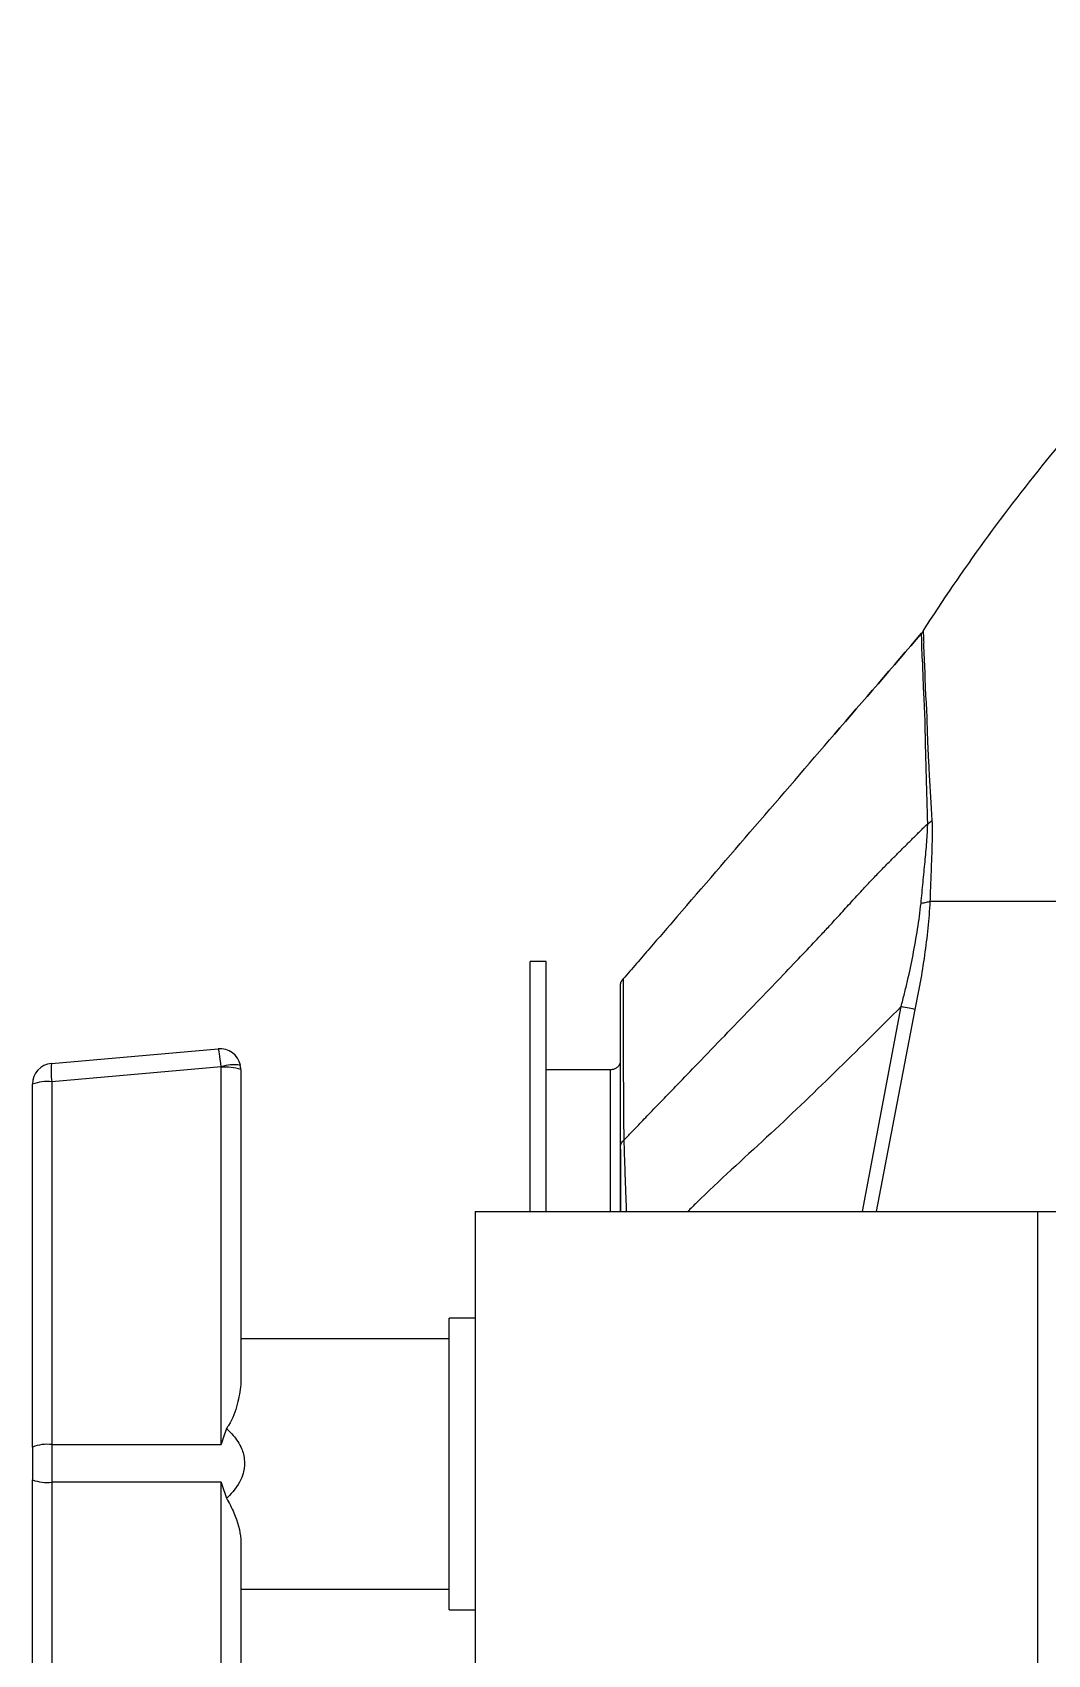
# Model space of a CAD drawing. Extents: x 9.3 to 87.2, y 1.1 to 68.8.
# Drawn here: x 32.254 to 35.299, y 58.873 to 63.738 of the extents above; entities that cross this region are included whole.
import ezdxf

# ---------------------------------------------------------------- set-up
doc = ezdxf.new("R2010")
doc.units = 0
doc.header["$MEASUREMENT"] = 0
doc.layers.add('OBJECT', color=7, linetype='CONTINUOUS')

msp = doc.modelspace()

# ---------------------------------------------------------------- linework, layer by layer
at = {"layer": 'OBJECT'}
for p, q in [((34.9559, 61.1318), (34.9458, 61.1318)), ((33.7945, 60.9518), (33.7465, 60.9518)), ((33.7465, 60.2018), (33.7465, 60.9518)), ((33.7945, 60.2018), (33.7945, 60.9518)), ((34.7435, 60.2018), (34.8594, 60.8163)), ((34.9006, 60.8076), (34.7843, 60.2018)), ((32.3106, 60.6456), (32.8106, 60.6895)), ((32.8195, 60.6354), (32.3117, 60.5908)), ((32.8197, 59.503), (32.8197, 60.6338)), ((32.8785, 60.6273), (32.8785, 59.6825)), ((33.9878, 60.6268), (33.7945, 60.6268)), ((32.2535, 59.4954), (32.2535, 60.5834)), ((32.3117, 60.5908), (32.3117, 59.5028)), ((33.5815, 60.2018), (33.5815, 58.7018)), ((33.5815, 60.2018), (35.2685, 60.2018)), ((35.2685, 60.2018), (35.2685, 58.7018)), ((35.2685, 60.2018), (37.4855, 60.2018)), ((33.5815, 59.882), (33.5035, 59.882)), ((33.5035, 59.007), (33.5035, 59.882)), ((33.5035, 59.8195), (32.8785, 59.8195)), ((32.3117, 59.5028), (32.8197, 59.503)), ((32.2535, 59.4954), (32.2535, 59.3966)), ((32.2535, 58.3073), (32.2535, 59.3966)), ((32.8197, 59.3901), (32.3117, 59.3899)), ((32.3117, 59.3899), (32.3117, 58.3006)), ((32.8197, 58.2579), (32.8197, 59.3901)), ((32.8785, 59.2098), (32.8785, 58.2638)), ((32.8785, 59.0695), (33.5035, 59.0695)), ((33.5035, 59.007), (33.5815, 59.007))]:
    msp.add_line(p, q, dxfattribs=at)
for centre, radius, start, end in [((34.0478, 60.8848), 0.03, 169.9539, 180.0003), ((32.316, 60.5834), 0.0625, 94.9996, 179.9995), ((32.5286, 60.6225), 0.2192, 173.9452, 188.3258), ((32.8578, 60.524), 0.1178, 80.484, 108.933), ((32.8349, 60.5023), 0.1324, 70.7767, 96.6027), ((32.2981, 60.4656), 0.1259, 83.7919, 110.7027), ((32.2981, 59.3776), 0.1259, 83.7918, 110.7027), ((32.298, 59.5265), 0.1373, 251.0981, 275.7115)]:
    msp.add_arc(centre, radius, start, end, dxfattribs=at)
for centre, major_axis, ratio, start_param, end_param in [((32.816, 60.6273), (0.0427, 0.0457), 0.999311, 5.671058, 7.122997), ((32.816, 60.6273), (-0.0054, 0.0623), 0.06761, 4.836701, 6.28864), ((32.8122, 60.6338), (0.00723, 0.00201), 0.999262, 6.011837, 6.217961), ((32.816, 60.6273), (0.0607, 0.0147), 0.9999, 6.045196, 6.25132), ((32.316, 59.4436), (0, 0.5), 0.008776, 1.452198, 1.678535)]:
    msp.add_ellipse(centre, major_axis=major_axis, ratio=ratio, start_param=start_param, end_param=end_param, dxfattribs=at)
for points, knots in [([(34.9256, 61.9426), (35.0432, 62.1259), (35.1708, 62.3016), (35.3771, 62.5535), (35.4484, 62.6355), (35.596, 62.7956), (35.672, 62.8735), (35.8284, 63.0244), (35.9088, 63.0976), (36.0738, 63.2393), (36.1586, 63.3078), (36.4182, 63.5055), (36.5985, 63.6269), (36.786, 63.7378)], [0, 0, 0, 0, 0.25, 0.25, 0.375, 0.375, 0.5, 0.5, 0.625, 0.625, 0.75, 0.75, 1, 1, 1, 1]), ([(34.9389, 61.3648), (34.9381, 61.415), (34.9367, 61.4607), (34.9347, 61.5239), (34.9341, 61.544), (34.933, 61.5827), (34.9325, 61.6012), (34.9318, 61.6363), (34.9315, 61.6531), (34.9309, 61.6847), (34.9303, 61.6994), (34.9289, 61.727), (34.9282, 61.7399), (34.9269, 61.7644), (34.9264, 61.7759), (34.9257, 61.7978), (34.9254, 61.808), (34.9248, 61.8271), (34.9244, 61.8358), (34.923, 61.8601), (34.9221, 61.8737), (34.9218, 61.8889), (34.9217, 61.8919), (34.9218, 61.8976), (34.9218, 61.9005), (34.9218, 61.9083), (34.9216, 61.9127), (34.9208, 61.9246), (34.9202, 61.9305), (34.9206, 61.9358)], [0, 0, 0, 0, 0.125, 0.125, 0.1875, 0.1875, 0.25, 0.25, 0.3125, 0.3125, 0.375, 0.375, 0.4375, 0.4375, 0.5, 0.5, 0.5625, 0.5625, 0.625, 0.625, 0.75, 0.75, 0.78125, 0.78125, 0.8125, 0.8125, 0.875, 0.875, 1, 1, 1, 1]), ([(34.9256, 61.9426), (34.9253, 61.9373), (34.9259, 61.9314), (34.9267, 61.9194), (34.9269, 61.9149), (34.9269, 61.907), (34.9268, 61.9042), (34.9268, 61.8984), (34.9268, 61.8954), (34.9271, 61.88), (34.9279, 61.8662), (34.9292, 61.8416), (34.9296, 61.8328), (34.9302, 61.8136), (34.9304, 61.8032), (34.9312, 61.7812), (34.9317, 61.7696), (34.933, 61.745), (34.9339, 61.732), (34.9354, 61.7045), (34.9361, 61.6898), (34.937, 61.6582), (34.9374, 61.6416), (34.9387, 61.6067), (34.9395, 61.5885), (34.9414, 61.5503), (34.9424, 61.5304), (34.946, 61.4681), (34.9489, 61.4231), (34.9516, 61.3739)], [0, 0, 0, 0, 0.125, 0.125, 0.1875, 0.1875, 0.21875, 0.21875, 0.25, 0.25, 0.375, 0.375, 0.4375, 0.4375, 0.5, 0.5, 0.5625, 0.5625, 0.625, 0.625, 0.6875, 0.6875, 0.75, 0.75, 0.8125, 0.8125, 0.875, 0.875, 1, 1, 1, 1]), ([(34.1868, 61.0853), (34.2647, 61.1756), (34.3426, 61.2658), (34.4204, 61.356), (34.5002, 61.4484), (34.5799, 61.5408), (34.6596, 61.6332)], [0.00657067, 0.00657067, 0.00657067, 0.00657067, 0.01565711, 0.01565711, 0.01565711, 0.02496035, 0.02496035, 0.02496035, 0.02496035]), ([(34.0273, 60.4153), (34.0304, 60.4184), (34.0372, 60.4255), (34.0483, 60.4371), (34.0615, 60.4507), (34.0766, 60.4665), (34.0938, 60.4844), (34.1129, 60.5044), (34.1315, 60.5239), (34.1567, 60.55), (34.1954, 60.5899), (34.2557, 60.6522), (34.3289, 60.7279), (34.4063, 60.8081), (34.4778, 60.8826), (34.541, 60.9487), (34.5867, 60.9966), (34.6199, 61.0319), (34.6459, 61.06), (34.6767, 61.0935), (34.7093, 61.1293), (34.7416, 61.1645), (34.7714, 61.1964), (34.7994, 61.2257), (34.825, 61.2516), (34.8488, 61.2753), (34.8713, 61.2978), (34.8938, 61.3202), (34.9164, 61.3425), (34.9314, 61.3574), (34.9389, 61.3648)], [0, 0, 0, 0, 0.010055, 0.022297, 0.036727, 0.053344, 0.072148, 0.093139, 0.116317, 0.133602, 0.175891, 0.243162, 0.331396, 0.41605, 0.497146, 0.566728, 0.624255, 0.647909, 0.676949, 0.711384, 0.751221, 0.786743, 0.819856, 0.850562, 0.878864, 0.90314, 0.927392, 0.95162, 0.975822, 1, 1, 1, 1]), ([(34.9189, 61.1259), (34.9209, 61.1472), (34.923, 61.1684), (34.927, 61.2099), (34.9291, 61.2304), (34.9329, 61.2705), (34.9347, 61.2901), (34.9369, 61.3188), (34.9376, 61.3283), (34.9383, 61.3422), (34.9385, 61.3468), (34.9387, 61.3536), (34.9388, 61.3558), (34.9389, 61.3603), (34.9389, 61.3626), (34.9389, 61.3648)], [0, 0, 0, 0, 0.25, 0.25, 0.5, 0.5, 0.75, 0.75, 0.875, 0.875, 0.9375, 0.9375, 0.96875, 0.96875, 1, 1, 1, 1]), ([(34.9516, 61.3739), (34.9526, 61.3562), (34.9525, 61.3376), (34.9518, 61.2991), (34.9512, 61.2792), (34.9497, 61.2385), (34.9488, 61.2177), (34.9472, 61.1753), (34.9465, 61.1536), (34.9458, 61.1318)], [0, 0, 0, 0, 0.25, 0.25, 0.5, 0.5, 0.75, 0.75, 1, 1, 1, 1]), ([(34.8594, 60.8163), (34.8611, 60.8227), (34.8627, 60.8293), (34.8661, 60.8422), (34.8709, 60.8615), (34.8756, 60.8809), (34.8845, 60.9196), (34.89, 60.9454), (34.9, 60.9971), (34.9046, 61.0229), (34.9127, 61.0744), (34.9162, 61.1002), (34.9189, 61.1259)], [0, 0, 0, 0, 0.0625, 0.0625, 0.125, 0.25, 0.25, 0.5, 0.5, 0.75, 0.75, 1, 1, 1, 1]), ([(34.9457, 61.1318), (34.9443, 61.1051), (34.9421, 61.0782), (34.9365, 61.0243), (34.9332, 60.9973), (34.9217, 60.9163), (34.912, 60.862), (34.9006, 60.8076)], [0, 0, 0, 0, 0.25, 0.25, 0.5, 0.5, 1, 1, 1, 1]), ([(34.9457, 61.1318), (34.9426, 61.1304), (34.9387, 61.1292), (34.9296, 61.1272), (34.9245, 61.1264), (34.9189, 61.1259)], [0, 0, 0, 0, 0.5, 0.5, 1, 1, 1, 1]), ([(34.1868, 61.0853), (34.1598, 61.054), (34.1327, 61.0228), (34.0923, 60.9761), (34.0788, 60.9606), (34.0586, 60.9375), (34.0519, 60.9298), (34.0385, 60.9144), (34.0318, 60.9068), (34.0251, 60.8992)], [0, 0, 0, 0, 0.5, 0.5, 0.75, 0.75, 0.875, 0.875, 1, 1, 1, 1]), ([(34.0178, 60.727), (34.0178, 60.7383), (34.0178, 60.7732), (34.0178, 60.8157), (34.0178, 60.8554), (34.0178, 60.8801), (34.0178, 60.8832), (34.0178, 60.8848)], [0, 0, 0, 0, 0.106483, 0.326806, 0.54713, 0.773565, 1, 1, 1, 1]), ([(34.0183, 60.8901), (34.0183, 60.8901), (34.0184, 60.8901), (34.0188, 60.8905), (34.0191, 60.8908), (34.0201, 60.8917)], [0, 0, 0, 0, 0.5, 0.5, 1, 1, 1, 1]), ([(34.0251, 60.8992), (34.0235, 60.8974), (34.0222, 60.8955), (34.0206, 60.8927), (34.0202, 60.8918), (34.0201, 60.8917)], [0, 0, 0, 0, 0.5, 0.5, 1, 1, 1, 1]), ([(34.0251, 60.8992), (34.0251, 60.8916), (34.0252, 60.8754), (34.0252, 60.8388), (34.0252, 60.8244), (34.0253, 60.7915), (34.0253, 60.7728), (34.0255, 60.7111), (34.0256, 60.6624), (34.0262, 60.5501), (34.0266, 60.4865), (34.0273, 60.4153)], [0, 0, 0, 0, 0.25, 0.25, 0.375, 0.375, 0.5, 0.5, 0.75, 0.75, 1, 1, 1, 1]), ([(34.8594, 60.8163), (34.7264, 60.6839), (34.5252, 60.4835), (34.3045, 60.2869), (34.2281, 60.2105), (34.2194, 60.2018)], [0, 0, 0, 0, 0.6335419, 0.9584327, 1, 1, 1, 1]), ([(34.9006, 60.8076), (34.8964, 60.8085), (34.8904, 60.8098), (34.8762, 60.8128), (34.8679, 60.8145), (34.8594, 60.8163)], [0, 0, 0, 0, 0.5, 0.5, 1, 1, 1, 1]), ([(34.0178, 60.398), (34.0178, 60.4355), (34.0178, 60.5105), (34.0178, 60.607), (34.0178, 60.6802), (34.0178, 60.715), (34.0178, 60.727)], [0, 0, 0, 0, 0.279823, 0.559651, 0.847417, 1, 1, 1, 1]), ([(33.9878, 60.2018), (33.9878, 60.2051), (33.9877, 60.2616), (33.9877, 60.3536), (33.9878, 60.4696), (33.9878, 60.5561), (33.9878, 60.6081), (33.9878, 60.6305), (33.9878, 60.6253), (33.9878, 60.6246)], [0, 0, 0, 0, 0.011711, 0.201173, 0.396129, 0.585591, 0.780547, 0.970009, 1, 1, 1, 1]), ([(34.0155, 60.6453), (34.0142, 60.6427), (34.0115, 60.6374), (34.0047, 60.6315), (33.9967, 60.6276), (33.9908, 60.627), (33.9878, 60.6268)], [0, 0, 0, 0, 0.250008, 0.500009, 0.750006, 1, 1, 1, 1]), ([(34.0177, 60.3889), (34.0177, 60.3847), (34.0177, 60.3413), (34.0177, 60.2776), (34.0178, 60.2116), (34.0178, 60.2018)], [0, 0, 0, 0, 0.083898, 0.863884, 1, 1, 1, 1]), ([(34.0178, 60.2018), (34.0178, 60.2132), (34.0178, 60.2496), (34.0178, 60.3214), (34.0178, 60.3689), (34.0178, 60.398)], [0, 0, 0, 0, 0.1508301, 0.4794828, 1, 1, 1, 1]), ([(34.0273, 60.4152), (34.0273, 60.4152), (34.0283, 60.3894), (34.0301, 60.3344), (34.0328, 60.2578), (34.0344, 60.2169), (34.0349, 60.2018)], [0, 0, 0, 0, 0.000009, 0.50614, 0.818241, 1, 1, 1, 1]), ([(32.8785, 59.6825), (32.8759, 59.6634), (32.8706, 59.6244), (32.8532, 59.5772), (32.8379, 59.5543), (32.8359, 59.5512)], [0, 0, 0, 0, 0.454626, 0.927986, 1, 1, 1, 1]), ([(32.8359, 59.5512), (32.8306, 59.5355), (32.8252, 59.5195), (32.8198, 59.5033), (32.8197, 59.503)], [0, 0, 0, 0, 0.982724, 1, 1, 1, 1]), ([(32.8359, 59.5512), (32.8466, 59.5403), (32.8631, 59.5236), (32.8813, 59.4923), (32.8914, 59.46), (32.8894, 59.4255), (32.8746, 59.3842), (32.8538, 59.3585), (32.8367, 59.3425), (32.8359, 59.3418)], [0, 0, 0, 0, 0.1904568, 0.2931937, 0.4466012, 0.600717, 0.7079219, 0.9855305, 1, 1, 1, 1]), ([(32.8197, 59.3901), (32.8198, 59.3898), (32.8252, 59.3736), (32.8306, 59.3575), (32.8359, 59.3418)], [0, 0, 0, 0, 0.017276, 1, 1, 1, 1]), ([(32.8359, 59.3418), (32.8436, 59.3274), (32.8655, 59.2866), (32.8777, 59.2406), (32.8785, 59.2129), (32.8785, 59.2098)], [0, 0, 0, 0, 0.324578, 0.922742, 1, 1, 1, 1])]:
    msp.add_open_spline(points, degree=3, knots=knots, dxfattribs=at)
for points in [[(34.6596, 61.6332), (34.7466, 61.7341), (34.8336, 61.8349), (34.9206, 61.9358)], [(34.9206, 61.9358), (34.8336, 61.8349), (34.7466, 61.7341), (34.6596, 61.6332)], [(34.9206, 61.9358), (34.9224, 61.9379), (34.9241, 61.9402), (34.9256, 61.9426)], [(34.9389, 61.3648), (34.9438, 61.3674), (34.9481, 61.3704), (34.9516, 61.3739)], [(34.9458, 61.1318), (34.9458, 61.1318), (34.9457, 61.1318), (34.9457, 61.1318)], [(35.381, 61.1318), (35.2199, 61.1318), (35.0772, 61.1318), (34.9559, 61.1318)], [(34.0178, 60.398), (34.0178, 60.4044), (34.0213, 60.4109), (34.0273, 60.4153)]]:
    msp.add_open_spline(points, degree=3, dxfattribs=at)

doc.saveas('drawing.dxf')
